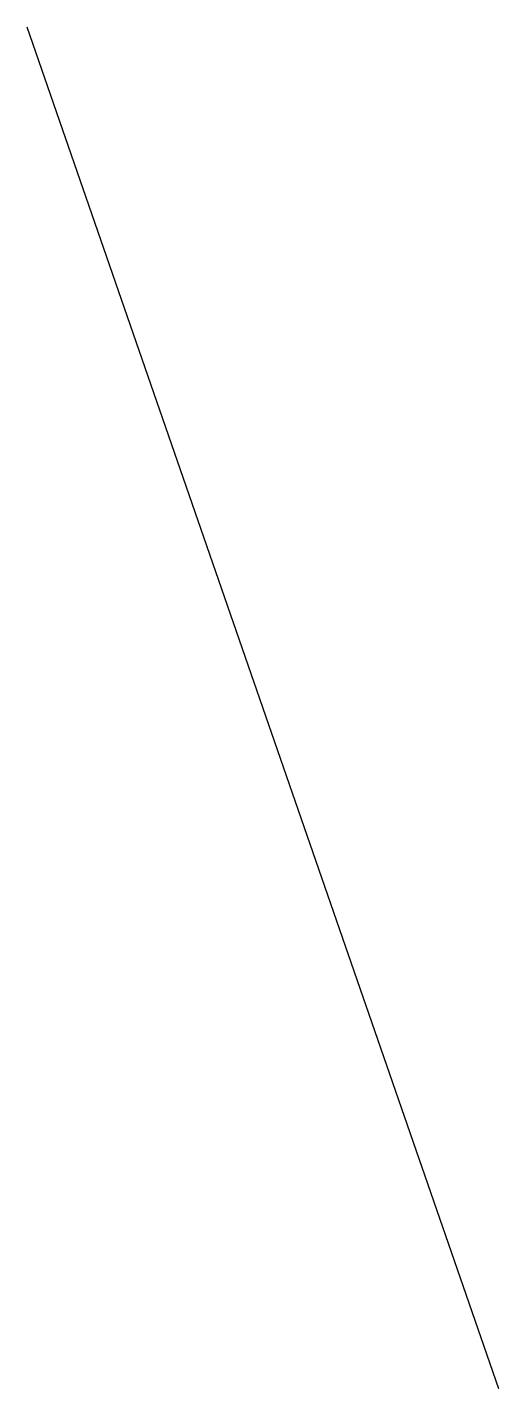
# Model space of a CAD drawing. Extents: x 1.5 to 3.75, y 2 to 8.5.
import ezdxf

# ---------------------------------------------------------------- set-up
doc = ezdxf.new("R2010")
doc.units = 0
doc.header["$MEASUREMENT"] = 0

# ---------------------------------------------------------------- blocks, each defined once
blk = doc.blocks.new('PROBE_NESTED_BLOCKS_001_L3')
blk.add_line((0.5, 0.25), (3.75, 2.5))
blk = doc.blocks.new('PROBE_NESTED_BLOCKS_001_L2')
at = {"xscale": 2}
blk.add_blockref('PROBE_NESTED_BLOCKS_001_L3', (0, 0), dxfattribs=at)
blk = doc.blocks.new('PROBE_NESTED_BLOCKS_001_L1')
at = {"rotation": 90}
blk.add_blockref('PROBE_NESTED_BLOCKS_001_L2', (0, 0), dxfattribs=at)

msp = doc.modelspace()

# ---------------------------------------------------------------- block references
msp.add_blockref('PROBE_NESTED_BLOCKS_001_L1', (4, 1))

doc.saveas('drawing.dxf')
